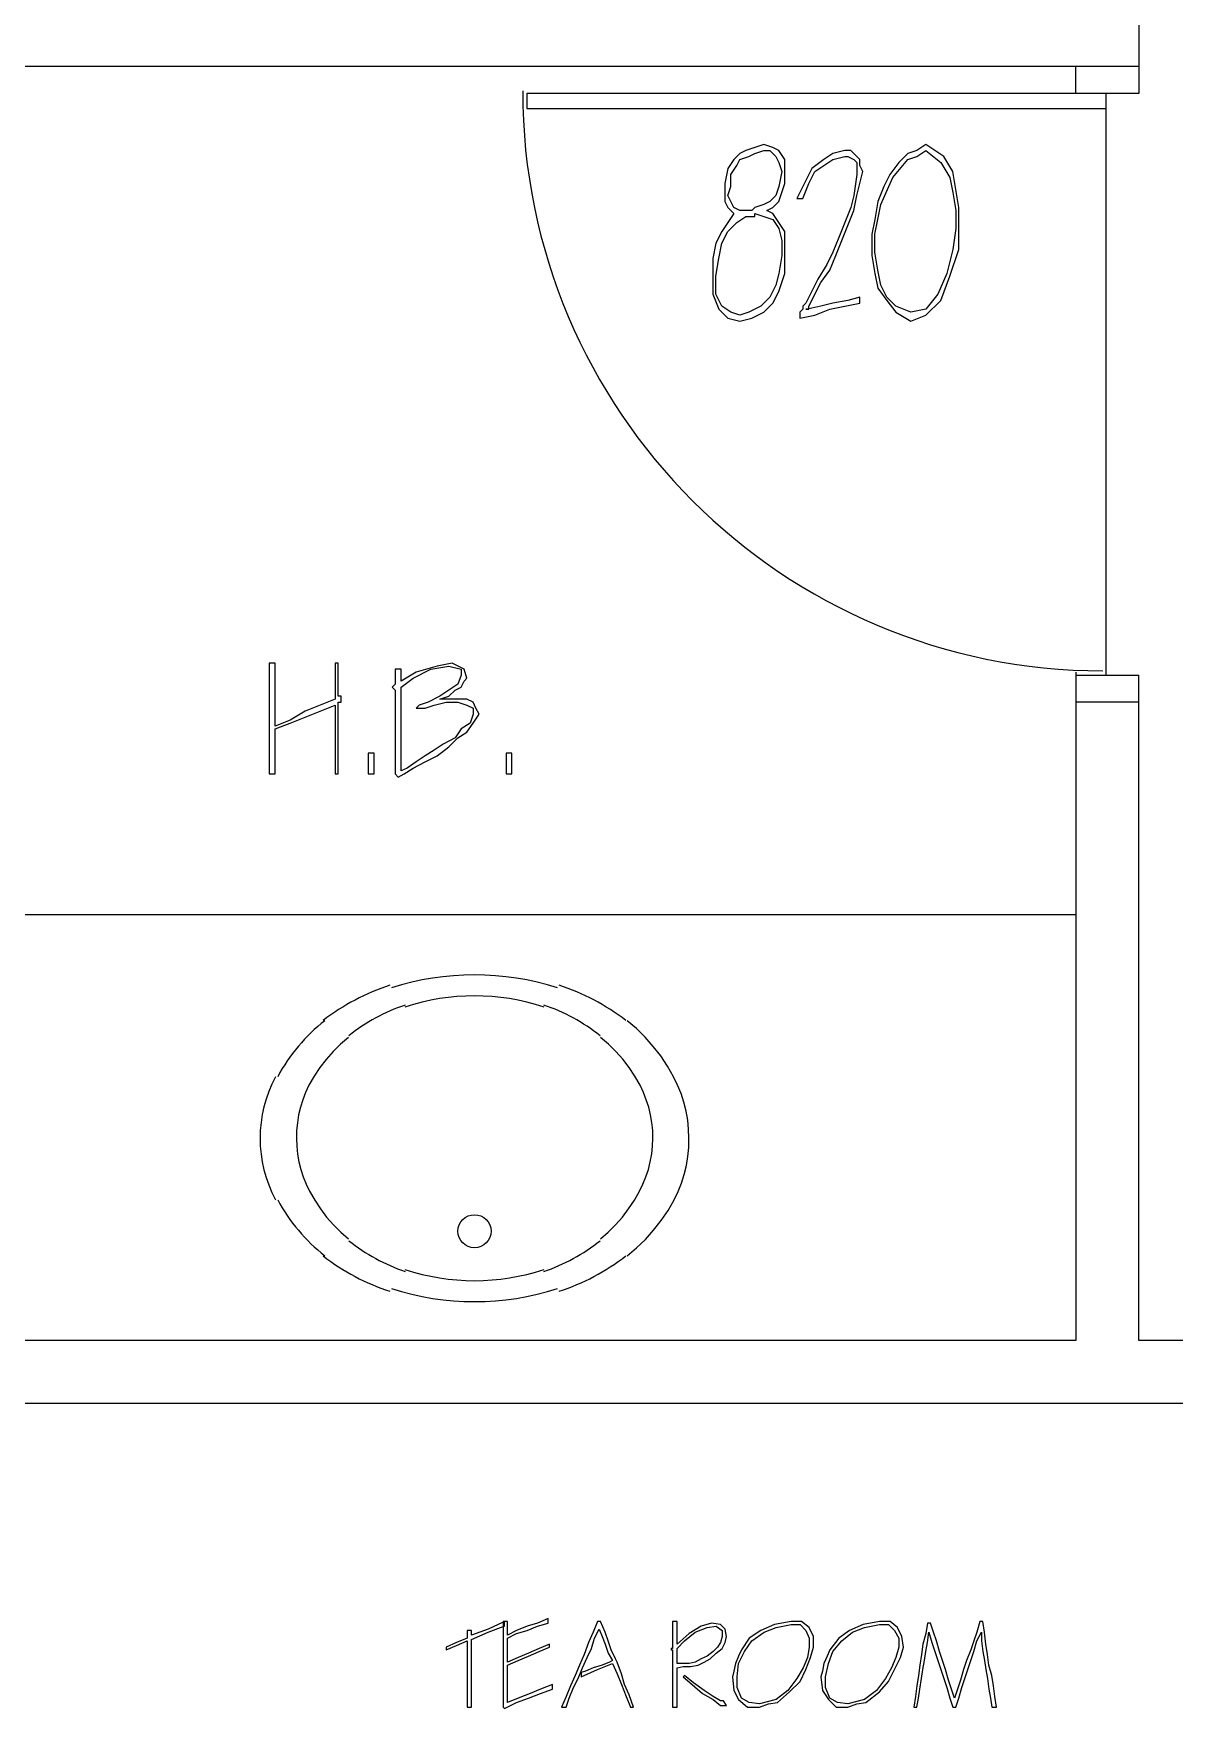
# Model space of a CAD drawing. Header units: millimetres. Extents: x -105583 to -84239, y 226362 to 247787.
# Drawn here: x -103228 to -101617, y 232661 to 235026 of the extents above; entities that cross this region are included whole.
import ezdxf

# ---------------------------------------------------------------- set-up
doc = ezdxf.new("R2010")
doc.units = ezdxf.units.MM
doc.header["$LTSCALE"] = 25.4
doc.layers.get('0').update_dxf_attribs({"true_color": 0xff5454})
doc.layers.add('02_Lvl_1', color=7, linetype='Continuous', true_color=0x009987)
doc.layers.add('PDF_PARTITIONS', color=7, linetype='Continuous', true_color=0x000000)

# ---------------------------------------------------------------- blocks, each defined once
blk = doc.blocks.new('Group_1')
at = {"layer": 'PDF_PARTITIONS', "color": 7, "true_color": 0xffffff}
for p, q in [((4025.9, 19075.4), (4025.9, 18982.2)), ((3937, 18982.2), (2336.8, 18982.2)), ((4025.9, 18982.2), (3937, 18982.2)), ((3937, 18944.1), (3937, 18982.2)), ((4025.9, 18982.2), (4025.9, 18944.1)), ((3162.3, 18944.1), (3162.3, 18923)), ((3937, 18944.1), (3162.3, 18944.1)), ((3162.3, 18923), (3979.3, 18923)), ((3979.3, 18944.1), (3937, 18944.1)), ((3979.3, 18944.1), (3979.3, 18923)), ((4025.9, 18944.1), (3979.3, 18944.1)), ((3979.3, 18923), (3979.3, 18122.9)), ((3454.4, 18851), (3445.9, 18838.3)), ((3462.9, 18859.5), (3454.4, 18851)), ((3458.6, 18842.5), (3462.9, 18851)), ((3471.3, 18863.7), (3462.9, 18859.5)), ((3462.9, 18851), (3475.6, 18855.2)), ((3484, 18867.9), (3471.3, 18863.7)), ((3475.6, 18855.2), (3484, 18859.5)), ((3496.7, 18872.2), (3484, 18867.9)), ((3484, 18859.5), (3496.7, 18863.7)), ((3509.4, 18867.9), (3496.7, 18872.2)), ((3496.7, 18863.7), (3505.2, 18863.7)), ((3505.2, 18863.7), (3513.7, 18855.2)), ((3517.9, 18863.7), (3509.4, 18867.9)), ((3513.7, 18855.2), (3517.9, 18846.8)), ((3526.4, 18851), (3517.9, 18863.7)), ((3526.4, 18834.1), (3526.4, 18851)), ((3581.4, 18851), (3564.5, 18838.3)), ((3594.1, 18859.5), (3581.4, 18851)), ((3581.4, 18842.5), (3594.1, 18851)), ((3611, 18863.7), (3594.1, 18859.5)), ((3594.1, 18851), (3611, 18855.2)), ((3619.5, 18863.7), (3611, 18863.7)), ((3611, 18855.2), (3615.3, 18855.2)), ((3615.3, 18855.2), (3623.7, 18851)), ((3623.7, 18859.5), (3619.5, 18863.7)), ((3632.2, 18851), (3623.7, 18859.5)), ((3623.7, 18851), (3628, 18846.8)), ((3632.2, 18842.5), (3632.2, 18851)), ((3678.8, 18825.6), (3699.9, 18851)), ((3699.9, 18859.5), (3687.2, 18846.8)), ((3712.6, 18863.7), (3699.9, 18859.5)), ((3699.9, 18851), (3712.6, 18855.2)), ((3725.3, 18872.2), (3712.6, 18863.7)), ((3712.6, 18855.2), (3725.3, 18863.7)), ((3738, 18863.7), (3725.3, 18872.2)), ((3725.3, 18863.7), (3746.5, 18846.8)), ((3750.7, 18855.2), (3738, 18863.7)), ((3763.4, 18834.1), (3750.7, 18855.2)), ((3445.9, 18838.3), (3441.7, 18817.1)), ((3450.2, 18829.8), (3458.6, 18842.5)), ((3450.2, 18812.9), (3450.2, 18829.8)), ((3517.9, 18846.8), (3522.1, 18834.1)), ((3522.1, 18834.1), (3517.9, 18812.9)), ((3526.4, 18817.1), (3526.4, 18834.1)), ((3564.5, 18838.3), (3556, 18821.4)), ((3560.2, 18817.1), (3568.7, 18834.1)), ((3568.7, 18834.1), (3581.4, 18842.5)), ((3628, 18829.8), (3623.7, 18800.2)), ((3628, 18846.8), (3628, 18838.3)), ((3628, 18838.3), (3628, 18829.8)), ((3628, 18800.2), (3636.4, 18834.1)), ((3636.4, 18834.1), (3632.2, 18842.5)), ((3674.5, 18829.8), (3666.1, 18812.9)), ((3687.2, 18846.8), (3674.5, 18829.8)), ((3746.5, 18846.8), (3759.2, 18825.6)), ((3767.7, 18808.7), (3763.4, 18834.1)), ((3441.7, 18817.1), (3441.7, 18804.4)), ((3441.7, 18804.4), (3441.7, 18791.7)), ((3445.9, 18800.2), (3450.2, 18812.9)), ((3517.9, 18812.9), (3513.7, 18800.2)), ((3517.9, 18791.7), (3522.1, 18804.4)), ((3522.1, 18804.4), (3526.4, 18817.1)), ((3556, 18821.4), (3543.3, 18796)), ((3551.8, 18796), (3560.2, 18817.1)), ((3666.1, 18812.9), (3657.6, 18791.7)), ((3661.8, 18787.5), (3678.8, 18825.6)), ((3759.2, 18825.6), (3763.4, 18804.4)), ((3763.4, 18804.4), (3767.7, 18779)), ((3771.9, 18783.3), (3767.7, 18808.7)), ((3441.7, 18791.7), (3445.9, 18783.3)), ((3450.2, 18791.7), (3445.9, 18800.2)), ((3445.9, 18783.3), (3450.2, 18779)), ((3454.4, 18783.3), (3450.2, 18791.7)), ((3462.9, 18779), (3454.4, 18783.3)), ((3484, 18783.3), (3479.8, 18779)), ((3496.7, 18787.5), (3484, 18783.3)), ((3505.2, 18791.7), (3496.7, 18787.5)), ((3501, 18779), (3509.4, 18783.3)), ((3513.7, 18800.2), (3505.2, 18791.7)), ((3509.4, 18783.3), (3517.9, 18791.7)), ((3543.3, 18796), (3551.8, 18796)), ((3619.5, 18783.3), (3611, 18762.1)), ((3623.7, 18800.2), (3619.5, 18783.3)), ((3623.7, 18779), (3628, 18800.2)), ((3657.6, 18791.7), (3653.4, 18766.3)), ((3657.6, 18766.3), (3661.8, 18787.5)), ((3771.9, 18753.6), (3771.9, 18783.3)), ((3445.9, 18762.1), (3437.5, 18749.4)), ((3454.4, 18774.8), (3445.9, 18762.1)), ((3445.9, 18749.4), (3458.6, 18762.1)), ((3450.2, 18779), (3454.4, 18774.8)), ((3458.6, 18762.1), (3471.3, 18770.6)), ((3471.3, 18779), (3462.9, 18779)), ((3475.6, 18779), (3471.3, 18779)), ((3471.3, 18770.6), (3475.6, 18770.6)), ((3479.8, 18779), (3475.6, 18779)), ((3475.6, 18770.6), (3479.8, 18770.6)), ((3479.8, 18770.6), (3484, 18770.6)), ((3484, 18770.6), (3484, 18774.8)), ((3484, 18774.8), (3496.7, 18770.6)), ((3496.7, 18770.6), (3509.4, 18766.3)), ((3509.4, 18774.8), (3501, 18779)), ((3517.9, 18762.1), (3509.4, 18774.8)), ((3509.4, 18766.3), (3517.9, 18753.6)), ((3526.4, 18749.4), (3517.9, 18762.1)), ((3611, 18762.1), (3602.6, 18740.9)), ((3606.8, 18736.7), (3615.3, 18757.9)), ((3615.3, 18757.9), (3623.7, 18779)), ((3653.4, 18766.3), (3649.1, 18745.2)), ((3653.4, 18745.2), (3657.6, 18766.3)), ((3767.7, 18779), (3767.7, 18753.6)), ((3429, 18732.5), (3424.8, 18711.3)), ((3437.5, 18749.4), (3429, 18732.5)), ((3433.2, 18711.3), (3437.5, 18732.5)), ((3437.5, 18732.5), (3445.9, 18749.4)), ((3517.9, 18753.6), (3522.1, 18736.7)), ((3522.1, 18736.7), (3522.1, 18715.5)), ((3526.4, 18736.7), (3526.4, 18749.4)), ((3526.4, 18715.5), (3526.4, 18736.7)), ((3602.6, 18740.9), (3594.1, 18719.8)), ((3598.3, 18715.5), (3606.8, 18736.7)), ((3649.1, 18745.2), (3649.1, 18715.5)), ((3653.4, 18719.8), (3653.4, 18745.2)), ((3767.7, 18753.6), (3763.4, 18724)), ((3771.9, 18724), (3771.9, 18753.6)), ((3424.8, 18711.3), (3424.8, 18685.9)), ((3429, 18685.9), (3433.2, 18711.3)), ((3522.1, 18715.5), (3517.9, 18690.1)), ((3526.4, 18690.1), (3526.4, 18715.5)), ((3594.1, 18719.8), (3585.6, 18702.8)), ((3589.9, 18694.4), (3598.3, 18715.5)), ((3649.1, 18715.5), (3653.4, 18690.1)), ((3657.6, 18694.4), (3653.4, 18719.8)), ((3763.4, 18724), (3755, 18690.1)), ((3759.2, 18685.9), (3771.9, 18724)), ((3424.8, 18685.9), (3424.8, 18660.5)), ((3429, 18660.5), (3429, 18685.9)), ((3517.9, 18690.1), (3513.7, 18673.2)), ((3517.9, 18664.7), (3526.4, 18690.1)), ((3585.6, 18702.8), (3572.9, 18681.7)), ((3577.2, 18677.4), (3589.9, 18694.4)), ((3653.4, 18690.1), (3657.6, 18669)), ((3661.8, 18673.2), (3657.6, 18694.4)), ((3755, 18690.1), (3742.3, 18660.5)), ((3746.5, 18652), (3759.2, 18685.9)), ((3513.7, 18673.2), (3505.2, 18656.3)), ((3509.4, 18647.8), (3517.9, 18664.7)), ((3572.9, 18681.7), (3556, 18647.8)), ((3560.2, 18643.6), (3577.2, 18677.4)), ((3657.6, 18669), (3670.3, 18652)), ((3670.3, 18656.3), (3661.8, 18673.2)), ((3424.8, 18660.5), (3433.2, 18639.3)), ((3437.5, 18643.6), (3429, 18660.5)), ((3433.2, 18639.3), (3445.9, 18626.6)), ((3450.2, 18635.1), (3437.5, 18643.6)), ((3492.5, 18643.6), (3475.6, 18635.1)), ((3505.2, 18656.3), (3492.5, 18643.6)), ((3496.7, 18635.1), (3509.4, 18647.8)), ((3551.8, 18639.3), (3547.5, 18635.1)), ((3556, 18647.8), (3551.8, 18643.6)), ((3551.8, 18643.6), (3551.8, 18639.3)), ((3560.2, 18640.2), (3556, 18639.3)), ((3556, 18639.3), (3560.2, 18639.3)), ((3577.2, 18643.6), (3560.2, 18640.2)), ((3560.2, 18640.2), (3560.2, 18643.6)), ((3560.2, 18639.3), (3560.2, 18640.2)), ((3568.7, 18630.9), (3589.9, 18639.3)), ((3594.1, 18647.8), (3577.2, 18643.6)), ((3589.9, 18639.3), (3611, 18643.6)), ((3615.3, 18652), (3594.1, 18647.8)), ((3611, 18643.6), (3632.2, 18647.8)), ((3632.2, 18656.3), (3615.3, 18652)), ((3632.2, 18647.8), (3632.2, 18656.3)), ((3683, 18643.6), (3670.3, 18656.3)), ((3670.3, 18652), (3683, 18635.1)), ((3704.2, 18635.1), (3683, 18643.6)), ((3725.3, 18639.3), (3704.2, 18635.1)), ((3742.3, 18660.5), (3725.3, 18639.3)), ((3725.3, 18630.9), (3746.5, 18652)), ((3445.9, 18626.6), (3462.9, 18622.4)), ((3462.9, 18630.9), (3450.2, 18635.1)), ((3475.6, 18635.1), (3462.9, 18630.9)), ((3462.9, 18622.4), (3479.8, 18626.6)), ((3479.8, 18626.6), (3496.7, 18635.1)), ((3547.5, 18635.1), (3547.5, 18630.9)), ((3547.5, 18630.9), (3547.5, 18626.6)), ((3547.5, 18626.6), (3568.7, 18630.9)), ((3683, 18635.1), (3704.2, 18622.4)), ((3704.2, 18622.4), (3725.3, 18630.9)), ((2798.2, 18139.8), (2798.2, 18122.9)), ((2806.7, 18139.8), (2798.2, 18139.8)), ((2798.2, 18122.9), (2798.2, 18101.7)), ((2806.7, 18118.6), (2806.7, 18139.8)), ((2806.7, 18097.5), (2806.7, 18118.6)), ((2895.6, 18139.8), (2891.4, 18139.8)), ((2891.4, 18139.8), (2891.4, 18127.1)), ((2891.4, 18127.1), (2891.4, 18114.4)), ((2895.6, 18114.4), (2895.6, 18139.8)), ((2984.5, 18131.3), (2976, 18131.3)), ((2976, 18131.3), (2976, 18110.2)), ((2984.5, 18114.4), (2984.5, 18131.3)), ((3005.7, 18127.1), (2984.5, 18114.4)), ((2984.5, 18105.9), (3001.4, 18118.6)), ((3001.4, 18118.6), (3026.8, 18131.3)), ((3035.3, 18135.6), (3005.7, 18127.1)), ((3026.8, 18131.3), (3052.2, 18135.6)), ((3056.5, 18139.8), (3035.3, 18135.6)), ((3052.2, 18135.6), (3069.2, 18131.3)), ((3073.4, 18131.3), (3056.5, 18139.8)), ((3069.2, 18122.9), (3064.9, 18110.2)), ((3069.2, 18131.3), (3069.2, 18122.9)), ((3077.6, 18118.6), (3073.4, 18131.3)), ((3073.4, 18114.4), (3077.6, 18118.6)), ((3937, 18127.1), (3937, 18122.9)), ((3937, 18122.9), (3979.3, 18122.9)), ((3937, 18122.9), (3937, 18084.8)), ((3979.3, 18122.9), (4025.9, 18122.9)), ((4025.9, 18084.8), (4025.9, 18122.9)), ((2798.2, 18101.7), (2798.2, 18080.5)), ((2806.7, 18072.1), (2806.7, 18097.5)), ((2891.4, 18114.4), (2891.4, 18101.7)), ((2891.4, 18101.7), (2891.4, 18089)), ((2895.6, 18093.2), (2895.6, 18114.4)), ((2976, 18110.2), (2971.8, 18105.9)), ((2971.8, 18105.9), (2976, 18101.7)), ((2976, 18101.7), (2976, 18084.8)), ((2984.5, 18093.2), (2984.5, 18105.9)), ((3052.2, 18101.7), (3039.5, 18093.2)), ((3064.9, 18110.2), (3052.2, 18101.7)), ((3052.2, 18093.2), (3060.7, 18101.7)), ((3060.7, 18101.7), (3069.2, 18105.9)), ((3069.2, 18105.9), (3073.4, 18114.4)), ((2798.2, 18080.5), (2798.2, 18059.4)), ((2806.7, 18050.9), (2806.7, 18072.1)), ((2849, 18072.1), (2827.9, 18059.4)), ((2870.2, 18080.5), (2849, 18072.1)), ((2849, 18063.6), (2870.2, 18072.1)), ((2891.4, 18089), (2870.2, 18080.5)), ((2870.2, 18072.1), (2891.4, 18080.5)), ((2891.4, 18080.5), (2891.4, 18055.1)), ((2899.8, 18093.2), (2895.6, 18093.2)), ((2895.6, 18059.4), (2895.6, 18084.8)), ((2895.6, 18084.8), (2899.8, 18084.8)), ((2899.8, 18084.8), (2899.8, 18093.2)), ((2976, 18084.8), (2976, 18072.1)), ((2976, 18072.1), (2976, 18055.1)), ((2984.5, 18076.3), (2984.5, 18093.2)), ((2984.5, 18063.6), (2984.5, 18076.3)), ((3009.9, 18080.5), (3005.7, 18076.3)), ((3005.7, 18076.3), (3009.9, 18076.3)), ((3022.6, 18084.8), (3009.9, 18080.5)), ((3009.9, 18076.3), (3014.1, 18076.3)), ((3014.1, 18076.3), (3018.4, 18076.3)), ((3018.4, 18076.3), (3031.1, 18080.5)), ((3039.5, 18093.2), (3022.6, 18084.8)), ((3031.1, 18080.5), (3048, 18084.8)), ((3039.5, 18089), (3052.2, 18093.2)), ((3056.5, 18089), (3039.5, 18089)), ((3048, 18084.8), (3064.9, 18084.8)), ((3069.2, 18089), (3056.5, 18089)), ((3064.9, 18084.8), (3077.6, 18080.5)), ((3077.6, 18089), (3069.2, 18089)), ((3086.1, 18084.8), (3077.6, 18089)), ((3077.6, 18080.5), (3086.1, 18076.3)), ((3090.3, 18076.3), (3086.1, 18084.8)), ((3086.1, 18076.3), (3086.1, 18067.8)), ((3094.6, 18067.8), (3090.3, 18076.3)), ((4025.9, 18084.8), (3937, 18084.8)), ((3937, 18084.8), (3937, 17784.2)), ((4025.9, 17183.1), (4025.9, 18084.8)), ((2798.2, 18059.4), (2798.2, 18042.4)), ((2827.9, 18059.4), (2806.7, 18050.9)), ((2806.7, 18046.7), (2827.9, 18055.1)), ((2806.7, 18029.7), (2806.7, 18046.7)), ((2827.9, 18055.1), (2849, 18063.6)), ((2891.4, 18055.1), (2891.4, 18034)), ((2895.6, 18034), (2895.6, 18059.4)), ((2976, 18055.1), (2976, 18042.4)), ((2984.5, 18046.7), (2984.5, 18063.6)), ((2984.5, 18034), (2984.5, 18046.7)), ((3069.2, 18046.7), (3060.7, 18034)), ((3081.9, 18055.1), (3069.2, 18046.7)), ((3077.6, 18042.4), (3086.1, 18055.1)), ((3086.1, 18067.8), (3081.9, 18055.1)), ((3086.1, 18055.1), (3094.6, 18067.8)), ((2798.2, 18042.4), (2798.2, 18021.3)), ((2806.7, 18012.8), (2806.7, 18029.7)), ((2891.4, 18034), (2891.4, 18008.6)), ((2895.6, 18008.6), (2895.6, 18034)), ((2976, 18042.4), (2976, 18025.5)), ((2976, 18025.5), (2976, 18012.8)), ((2984.5, 18017), (2984.5, 18034)), ((3043.8, 18025.5), (3031.1, 18017)), ((3060.7, 18034), (3043.8, 18025.5)), ((3052.2, 18021.3), (3064.9, 18034)), ((3064.9, 18034), (3077.6, 18042.4)), ((2798.2, 18021.3), (2798.2, 18000.1)), ((2798.2, 18000.1), (2798.2, 17983.2)), ((2806.7, 17995.9), (2806.7, 18012.8)), ((2891.4, 18008.6), (2891.4, 17983.2)), ((2895.6, 17983.2), (2895.6, 18008.6)), ((2946.4, 18012.8), (2937.9, 18012.8)), ((2937.9, 18012.8), (2937.9, 17995.9)), ((2946.4, 17995.9), (2946.4, 18012.8)), ((2976, 18012.8), (2976, 17995.9)), ((2984.5, 18004.3), (2984.5, 18017)), ((2984.5, 17987.4), (2984.5, 18004.3)), ((3005.7, 18000.1), (2993, 17991.6)), ((3001.4, 17991.6), (3018.4, 18000.1)), ((3018.4, 18008.6), (3005.7, 18000.1)), ((3031.1, 18017), (3018.4, 18008.6)), ((3018.4, 18000.1), (3035.3, 18008.6)), ((3035.3, 18008.6), (3052.2, 18021.3)), ((3132.7, 18012.8), (3132.7, 17995.9)), ((3141.1, 18012.8), (3132.7, 18012.8)), ((3141.1, 17995.9), (3141.1, 18012.8)), ((2798.2, 17983.2), (2806.7, 17983.2)), ((2806.7, 17983.2), (2806.7, 17995.9)), ((2891.4, 17983.2), (2895.6, 17983.2)), ((2937.9, 17995.9), (2937.9, 17983.2)), ((2937.9, 17983.2), (2946.4, 17983.2)), ((2946.4, 17983.2), (2946.4, 17995.9)), ((2976, 17995.9), (2976, 17983.2)), ((2976, 17983.2), (2980.3, 17978.9)), ((2980.3, 17978.9), (2988.7, 17983.2)), ((2993, 17991.6), (2984.5, 17987.4)), ((2988.7, 17983.2), (3001.4, 17991.6)), ((3132.7, 17995.9), (3132.7, 17983.2)), ((3132.7, 17983.2), (3141.1, 17983.2)), ((3141.1, 17983.2), (3141.1, 17995.9)), ((3937, 17784.2), (2336.8, 17784.2)), ((3937, 17784.2), (3937, 17183.1)), ((3316.7, 17623.6), (3303.5, 17634.8)), ((3329.1, 17611.6), (3316.7, 17623.6)), ((2899.2, 17601.5), (2888.7, 17591.2)), ((2910.5, 17611.1), (2899.2, 17601.5)), ((3277.2, 17601.6), (3265.9, 17611.1)), ((3287.7, 17591.3), (3277.2, 17601.6)), ((3340.6, 17598.6), (3329.1, 17611.6)), ((3351.1, 17585), (3340.6, 17598.6)), ((2878.9, 17580.2), (2869.9, 17568.6)), ((2888.7, 17591.2), (2878.9, 17580.2)), ((3297.5, 17580.3), (3287.7, 17591.3)), ((3306.5, 17568.6), (3297.5, 17580.3)), ((3360.7, 17570.6), (3351.1, 17585)), ((2861.8, 17556.3), (2854.5, 17543.6)), ((2869.9, 17568.6), (2861.8, 17556.3)), ((3314.7, 17556.4), (3306.5, 17568.6)), ((3321.9, 17543.6), (3314.7, 17556.4)), ((3369.2, 17555.5), (3360.7, 17570.6)), ((3374.9, 17544), (3369.2, 17555.5)), ((2849.8, 17533.5), (2845.8, 17523.1)), ((2854.5, 17543.6), (2849.8, 17533.5)), ((3326.7, 17533.5), (3321.9, 17543.6)), ((3330.7, 17523.2), (3326.7, 17533.5)), ((3379.7, 17532), (3374.9, 17544)), ((3383.7, 17519.7), (3379.7, 17532)), ((2842.5, 17512.5), (2840, 17501.7)), ((2845.8, 17523.1), (2842.5, 17512.5)), ((3334.1, 17512.6), (3330.7, 17523.2)), ((3336.7, 17501.9), (3334.1, 17512.6)), ((3386.8, 17507.2), (3383.7, 17519.7)), ((3389.1, 17494.5), (3386.8, 17507.2)), ((2837.1, 17479.7), (2836.8, 17468.6)), ((2838.2, 17490.8), (2837.1, 17479.7)), ((2840, 17501.7), (2838.2, 17490.8)), ((3338.6, 17490.9), (3336.7, 17501.9)), ((3339.7, 17479.9), (3338.6, 17490.9)), ((3340.1, 17468.8), (3339.7, 17479.9)), ((3390.4, 17481.7), (3389.1, 17494.5)), ((3390.9, 17468.8), (3390.4, 17481.7)), ((2836.8, 17468.6), (2837.2, 17457.5)), ((2837.2, 17457.5), (2838.4, 17446.5)), ((3338.3, 17446.6), (3339.6, 17457.7)), ((3339.6, 17457.7), (3340.1, 17468.8)), ((3389.4, 17443.1), (3390.6, 17455.9)), ((3390.6, 17455.9), (3390.9, 17468.8)), ((2838.4, 17446.5), (2840.4, 17435.6)), ((2840.4, 17435.6), (2843.1, 17424.8)), ((3333.6, 17424.8), (3336.3, 17435.6)), ((3336.3, 17435.6), (3338.3, 17446.6)), ((3387.3, 17430.4), (3389.4, 17443.1)), ((2843.1, 17424.8), (2846.5, 17414.2)), ((2846.5, 17414.2), (2850.6, 17403.9)), ((3325.9, 17403.9), (3330.1, 17414.2)), ((3330.1, 17414.2), (3333.6, 17424.8)), ((3380.4, 17405.5), (3384.3, 17417.8)), ((3384.3, 17417.8), (3387.3, 17430.4)), ((2850.6, 17403.9), (2855.4, 17393.9)), ((2855.4, 17393.9), (2862.6, 17381.2)), ((3313.9, 17381.2), (3321, 17393.9)), ((3321, 17393.9), (3325.9, 17403.9)), ((3370.2, 17381.9), (3375.7, 17393.5)), ((3375.7, 17393.5), (3380.4, 17405.5)), ((2862.6, 17381.2), (2870.6, 17369)), ((2870.6, 17369), (2879.4, 17357.4)), ((3297, 17357.3), (3305.8, 17369)), ((3305.8, 17369), (3313.9, 17381.2)), ((3351.8, 17352.5), (3361.5, 17366.8)), ((3361.5, 17366.8), (3370.2, 17381.9)), ((2879.4, 17357.4), (2889, 17346.4)), ((2889, 17346.4), (2899.4, 17336.1)), ((3277, 17336.1), (3287.4, 17346.4)), ((3287.4, 17346.4), (3297, 17357.3)), ((3329.4, 17326), (3341.1, 17338.8)), ((3341.1, 17338.8), (3351.8, 17352.5)), ((2899.4, 17336.1), (2910.5, 17326.6)), ((3266, 17326.6), (3277, 17336.1)), ((3303.6, 17302.8), (3316.9, 17313.9)), ((3316.9, 17313.9), (3329.4, 17326)), ((3937, 17183.1), (2336.8, 17183.1)), ((4957.2, 17183.1), (4025.9, 17183.1)), ((4957.2, 17094.2), (944, 17094.2)), ((3077.8, 16773.7), (3077.8, 16763.1)), ((3084.1, 16773.7), (3077.8, 16773.7)), ((3107.4, 16775.8), (3084.1, 16767.3)), ((3084.1, 16767.3), (3084.1, 16773.7)), ((3084.1, 16761), (3107.4, 16771.6)), ((3128.6, 16785.4), (3107.4, 16775.8)), ((3107.4, 16771.6), (3128.6, 16779.2)), ((3130.7, 16786.4), (3128.6, 16785.4)), ((3128.6, 16786.4), (3128.6, 16785.4)), ((3130.7, 16786.4), (3128.6, 16786.4)), ((3128.6, 16785.4), (3128.6, 16779.2)), ((3128.6, 16779.2), (3130.7, 16780)), ((3128.6, 16779.2), (3128.6, 16771.6)), ((3128.6, 16771.6), (3128.6, 16756.7)), ((3130.7, 16780), (3130.7, 16786.4)), ((3134.9, 16786.4), (3130.7, 16786.4)), ((3134.9, 16767.3), (3134.9, 16786.4)), ((3147.6, 16773.7), (3134.9, 16767.3)), ((3134.9, 16763.1), (3147.6, 16769.4)), ((3162.4, 16780), (3147.6, 16773.7)), ((3147.6, 16769.4), (3162.4, 16773.7)), ((3177.3, 16784.3), (3162.4, 16780)), ((3162.4, 16773.7), (3177.3, 16780)), ((3192.1, 16790.6), (3177.3, 16784.3)), ((3177.3, 16780), (3192.1, 16784.3)), ((3192.1, 16784.3), (3192.1, 16790.6)), ((3255.6, 16771.6), (3249.2, 16756.7)), ((3261.9, 16786.4), (3255.6, 16771.6)), ((3257.7, 16763.1), (3264, 16775.8)), ((3266.2, 16786.4), (3261.9, 16786.4)), ((3264, 16775.8), (3268.3, 16765.2)), ((3272.5, 16771.6), (3266.2, 16786.4)), ((3276.7, 16758.9), (3272.5, 16771.6)), ((3367.8, 16786.4), (3367.8, 16767.3)), ((3374.1, 16786.4), (3367.8, 16786.4)), ((3374.1, 16771.6), (3374.1, 16786.4)), ((3374.1, 16754.6), (3374.1, 16771.6)), ((3391, 16769.4), (3374.1, 16754.6)), ((3384.7, 16758.9), (3399.5, 16771.6)), ((3408, 16780), (3391, 16769.4)), ((3399.5, 16771.6), (3416.4, 16777.9)), ((3422.8, 16784.3), (3408, 16780)), ((3416.4, 16777.9), (3429.1, 16780)), ((3435.5, 16782.1), (3422.8, 16784.3)), ((3429.1, 16780), (3437.6, 16773.7)), ((3441.8, 16775.8), (3435.5, 16782.1)), ((3437.6, 16773.7), (3437.6, 16765.2)), ((3444, 16765.2), (3441.8, 16775.8)), ((3492.6, 16773.7), (3475.7, 16763.1)), ((3479.9, 16758.9), (3496.9, 16771.6)), ((3511.7, 16782.1), (3492.6, 16773.7)), ((3496.9, 16771.6), (3513.8, 16777.9)), ((3535, 16786.4), (3511.7, 16782.1)), ((3513.8, 16777.9), (3535, 16782.1)), ((3549.8, 16786.4), (3535, 16786.4)), ((3535, 16782.1), (3547.7, 16782.1)), ((3547.7, 16782.1), (3556.1, 16773.7)), ((3560.4, 16777.9), (3549.8, 16786.4)), ((3556.1, 16773.7), (3560.4, 16763.1)), ((3566.7, 16765.2), (3560.4, 16777.9)), ((3617.5, 16773.7), (3602.7, 16763.1)), ((3606.9, 16758.9), (3621.8, 16771.6)), ((3636.6, 16782.1), (3617.5, 16773.7)), ((3621.8, 16771.6), (3638.7, 16777.9)), ((3659.9, 16786.4), (3636.6, 16782.1)), ((3638.7, 16777.9), (3659.9, 16782.1)), ((3674.7, 16786.4), (3659.9, 16786.4)), ((3659.9, 16782.1), (3672.6, 16782.1)), ((3672.6, 16782.1), (3681, 16773.7)), ((3685.3, 16777.9), (3674.7, 16786.4)), ((3681, 16773.7), (3687.4, 16763.1)), ((3691.6, 16765.2), (3685.3, 16777.9)), ((3725.5, 16769.4), (3721.2, 16754.6)), ((3727.6, 16784.3), (3725.5, 16769.4)), ((3731.8, 16784.3), (3727.6, 16784.3)), ((3727.6, 16756.7), (3729.7, 16771.6)), ((3729.7, 16771.6), (3733.9, 16756.7)), ((3736.1, 16771.6), (3731.8, 16784.3)), ((3740.3, 16758.9), (3736.1, 16771.6)), ((3797.4, 16771.6), (3793.2, 16758.9)), ((3801.7, 16786.4), (3797.4, 16771.6)), ((3797.4, 16758.9), (3803.8, 16771.6)), ((3805.9, 16786.4), (3801.7, 16786.4)), ((3803.8, 16771.6), (3803.8, 16758.9)), ((3808, 16771.6), (3805.9, 16786.4)), ((3810.1, 16754.6), (3808, 16771.6)), ((3063, 16756.7), (3048.1, 16750.4)), ((3048.1, 16746.2), (3063, 16752.5)), ((3048.1, 16750.4), (3048.1, 16746.2)), ((3077.8, 16763.1), (3063, 16756.7)), ((3063, 16752.5), (3077.8, 16758.9)), ((3077.8, 16758.9), (3077.8, 16748.3)), ((3077.8, 16748.3), (3077.8, 16735.6)), ((3084.1, 16750.4), (3084.1, 16761)), ((3084.1, 16737.7), (3084.1, 16750.4)), ((3128.6, 16756.7), (3128.6, 16741.9)), ((3134.9, 16746.2), (3134.9, 16763.1)), ((3134.9, 16729.2), (3134.9, 16746.2)), ((3179.4, 16748.3), (3164.6, 16741.9)), ((3194.2, 16754.6), (3179.4, 16748.3)), ((3179.4, 16744), (3194.2, 16750.4)), ((3194.2, 16750.4), (3194.2, 16754.6)), ((3249.2, 16756.7), (3242.9, 16739.8)), ((3247.1, 16735.6), (3253.5, 16748.3)), ((3253.5, 16748.3), (3257.7, 16763.1)), ((3268.3, 16765.2), (3272.5, 16754.6)), ((3272.5, 16754.6), (3276.7, 16741.9)), ((3281, 16746.2), (3276.7, 16758.9)), ((3287.3, 16733.5), (3281, 16746.2)), ((3367.8, 16748.3), (3365.6, 16748.3)), ((3365.6, 16748.3), (3365.6, 16746.2)), ((3365.6, 16746.2), (3367.8, 16746.2)), ((3367.8, 16767.3), (3367.8, 16748.3)), ((3367.8, 16746.2), (3367.8, 16735.6)), ((3374.1, 16748.3), (3384.7, 16758.9)), ((3374.1, 16737.7), (3374.1, 16748.3)), ((3431.3, 16750.4), (3424.9, 16744)), ((3429.1, 16741.9), (3437.6, 16748.3)), ((3435.5, 16756.7), (3431.3, 16750.4)), ((3437.6, 16765.2), (3435.5, 16756.7)), ((3437.6, 16748.3), (3441.8, 16756.7)), ((3441.8, 16756.7), (3444, 16765.2)), ((3465.1, 16746.2), (3460.9, 16737.7)), ((3475.7, 16763.1), (3465.1, 16746.2)), ((3469.4, 16744), (3479.9, 16758.9)), ((3560.4, 16750.4), (3558.3, 16735.6)), ((3560.4, 16763.1), (3560.4, 16750.4)), ((3562.5, 16735.6), (3566.7, 16750.4)), ((3566.7, 16750.4), (3566.7, 16765.2)), ((3590, 16746.2), (3585.8, 16737.7)), ((3602.7, 16763.1), (3590, 16746.2)), ((3594.2, 16744), (3606.9, 16758.9)), ((3687.4, 16750.4), (3683.1, 16735.6)), ((3687.4, 16763.1), (3687.4, 16750.4)), ((3689.5, 16735.6), (3693.7, 16750.4)), ((3693.7, 16750.4), (3691.6, 16765.2)), ((3721.2, 16754.6), (3719.1, 16739.8)), ((3725.5, 16744), (3727.6, 16756.7)), ((3733.9, 16756.7), (3738.2, 16744)), ((3744.5, 16744), (3740.3, 16758.9)), ((3789, 16746.2), (3782.6, 16731.3)), ((3793.2, 16758.9), (3789, 16746.2)), ((3793.2, 16744), (3797.4, 16758.9)), ((3803.8, 16758.9), (3805.9, 16744)), ((3812.3, 16739.8), (3810.1, 16754.6)), ((3077.8, 16735.6), (3077.8, 16725)), ((3077.8, 16725), (3077.8, 16712.3)), ((3084.1, 16725), (3084.1, 16737.7)), ((3084.1, 16714.4), (3084.1, 16725)), ((3128.6, 16741.9), (3128.6, 16727.1)), ((3128.6, 16727.1), (3128.6, 16712.3)), ((3149.7, 16735.6), (3134.9, 16729.2)), ((3134.9, 16725), (3149.7, 16731.3)), ((3134.9, 16712.3), (3134.9, 16725)), ((3164.6, 16741.9), (3149.7, 16735.6)), ((3149.7, 16731.3), (3164.6, 16737.7)), ((3164.6, 16737.7), (3179.4, 16744)), ((3236.5, 16725), (3230.2, 16710.2)), ((3242.9, 16739.8), (3236.5, 16725)), ((3240.8, 16720.8), (3247.1, 16735.6)), ((3268.3, 16725), (3255.6, 16720.8)), ((3261.9, 16718.6), (3283.1, 16727.1)), ((3278.9, 16729.2), (3268.3, 16725)), ((3276.7, 16741.9), (3283.1, 16731.3)), ((3283.1, 16731.3), (3278.9, 16729.2)), ((3283.1, 16727.1), (3289.4, 16712.3)), ((3289.4, 16729.2), (3287.3, 16733.5)), ((3295.8, 16712.3), (3289.4, 16729.2)), ((3367.8, 16735.6), (3367.8, 16727.1)), ((3367.8, 16727.1), (3367.8, 16716.5)), ((3374.1, 16727.1), (3374.1, 16737.7)), ((3382.6, 16727.1), (3374.1, 16727.1)), ((3374.1, 16720.8), (3382.6, 16722.9)), ((3391, 16727.1), (3382.6, 16727.1)), ((3382.6, 16722.9), (3393.2, 16722.9)), ((3399.5, 16729.2), (3391, 16727.1)), ((3393.2, 16722.9), (3403.7, 16725)), ((3408, 16733.5), (3399.5, 16729.2)), ((3403.7, 16725), (3412.2, 16729.2)), ((3416.4, 16737.7), (3408, 16733.5)), ((3412.2, 16729.2), (3420.7, 16733.5)), ((3424.9, 16744), (3416.4, 16737.7)), ((3420.7, 16733.5), (3429.1, 16741.9)), ((3456.7, 16727.1), (3454.5, 16716.5)), ((3460.9, 16737.7), (3456.7, 16727.1)), ((3458.8, 16708.1), (3460.9, 16727.1)), ((3460.9, 16727.1), (3469.4, 16744)), ((3558.3, 16735.6), (3551.9, 16720.8)), ((3556.1, 16718.6), (3562.5, 16735.6)), ((3581.5, 16727.1), (3579.4, 16716.5)), ((3585.8, 16737.7), (3581.5, 16727.1)), ((3583.7, 16708.1), (3587.9, 16727.1)), ((3587.9, 16727.1), (3594.2, 16744)), ((3683.1, 16735.6), (3676.8, 16720.8)), ((3681, 16718.6), (3689.5, 16735.6)), ((3717, 16725), (3714.9, 16710.2)), ((3719.1, 16739.8), (3717, 16725)), ((3721.2, 16718.6), (3723.4, 16731.3)), ((3723.4, 16731.3), (3725.5, 16744)), ((3738.2, 16744), (3742.4, 16731.3)), ((3742.4, 16731.3), (3746.6, 16718.6)), ((3748.8, 16731.3), (3744.5, 16744)), ((3753, 16718.6), (3748.8, 16731.3)), ((3782.6, 16731.3), (3778.4, 16718.6)), ((3784.7, 16718.6), (3789, 16731.3)), ((3789, 16731.3), (3793.2, 16744)), ((3805.9, 16744), (3808, 16731.3)), ((3808, 16731.3), (3810.1, 16718.6)), ((3814.4, 16725), (3812.3, 16739.8)), ((3818.6, 16710.2), (3814.4, 16725)), ((3077.8, 16712.3), (3077.8, 16701.7)), ((3077.8, 16701.7), (3077.8, 16689)), ((3084.1, 16701.7), (3084.1, 16714.4)), ((3084.1, 16689), (3084.1, 16701.7)), ((3128.6, 16712.3), (3128.6, 16697.5)), ((3134.9, 16697.5), (3134.9, 16712.3)), ((3230.2, 16710.2), (3223.8, 16695.4)), ((3228.1, 16693.2), (3234.4, 16705.9)), ((3234.4, 16705.9), (3240.8, 16720.8)), ((3238.6, 16708.1), (3261.9, 16718.6)), ((3245, 16716.5), (3238.6, 16714.4)), ((3238.6, 16714.4), (3238.6, 16708.1)), ((3255.6, 16720.8), (3245, 16716.5)), ((3289.4, 16712.3), (3295.8, 16697.5)), ((3300, 16697.5), (3295.8, 16712.3)), ((3367.8, 16716.5), (3367.8, 16705.9)), ((3367.8, 16705.9), (3367.8, 16695.4)), ((3374.1, 16708.1), (3374.1, 16720.8)), ((3374.1, 16693.2), (3374.1, 16708.1)), ((3384.7, 16710.2), (3382.6, 16708.1)), ((3382.6, 16708.1), (3395.3, 16697.5)), ((3397.4, 16699.6), (3384.7, 16710.2)), ((3412.2, 16689), (3397.4, 16699.6)), ((3454.5, 16716.5), (3452.4, 16708.1)), ((3452.4, 16708.1), (3454.5, 16689)), ((3458.8, 16693.2), (3458.8, 16708.1)), ((3543.4, 16705.9), (3530.7, 16689)), ((3532.9, 16686.9), (3547.7, 16701.7)), ((3551.9, 16720.8), (3543.4, 16705.9)), ((3547.7, 16701.7), (3556.1, 16718.6)), ((3579.4, 16716.5), (3577.3, 16708.1)), ((3577.3, 16708.1), (3579.4, 16689)), ((3583.7, 16693.2), (3583.7, 16708.1)), ((3668.3, 16705.9), (3655.6, 16689)), ((3659.9, 16686.9), (3672.6, 16701.7)), ((3676.8, 16720.8), (3668.3, 16705.9)), ((3672.6, 16701.7), (3681, 16718.6)), ((3714.9, 16710.2), (3712.8, 16695.4)), ((3717, 16691.1), (3719.1, 16705.9)), ((3719.1, 16705.9), (3721.2, 16718.6)), ((3746.6, 16718.6), (3750.9, 16705.9)), ((3750.9, 16705.9), (3755.1, 16693.2)), ((3757.2, 16703.8), (3753, 16718.6)), ((3761.5, 16691.1), (3757.2, 16703.8)), ((3774.2, 16703.8), (3769.9, 16691.1)), ((3778.4, 16718.6), (3774.2, 16703.8)), ((3776.3, 16693.2), (3780.5, 16705.9)), ((3780.5, 16705.9), (3784.7, 16718.6)), ((3810.1, 16718.6), (3812.3, 16705.9)), ((3812.3, 16705.9), (3814.4, 16691.1)), ((3820.7, 16695.4), (3818.6, 16710.2)), ((3077.8, 16689), (3077.8, 16678.4)), ((3077.8, 16678.4), (3077.8, 16665.7)), ((3084.1, 16678.4), (3084.1, 16689)), ((3084.1, 16665.7), (3084.1, 16678.4)), ((3128.6, 16697.5), (3128.6, 16680.5)), ((3128.6, 16680.5), (3128.6, 16665.7)), ((3134.9, 16684.8), (3134.9, 16697.5)), ((3134.9, 16672.1), (3134.9, 16684.8)), ((3149.7, 16678.4), (3134.9, 16672.1)), ((3147.6, 16672.1), (3164.6, 16678.4)), ((3166.7, 16684.8), (3149.7, 16678.4)), ((3164.6, 16678.4), (3181.5, 16684.8)), ((3181.5, 16691.1), (3166.7, 16684.8)), ((3198.4, 16697.5), (3181.5, 16691.1)), ((3181.5, 16684.8), (3198.4, 16691.1)), ((3198.4, 16691.1), (3198.4, 16697.5)), ((3217.5, 16680.5), (3211.1, 16665.7)), ((3223.8, 16695.4), (3217.5, 16680.5)), ((3217.5, 16665.7), (3221.7, 16678.4)), ((3221.7, 16678.4), (3228.1, 16693.2)), ((3295.8, 16697.5), (3302.1, 16680.5)), ((3306.4, 16682.7), (3300, 16697.5)), ((3302.1, 16680.5), (3308.5, 16665.7)), ((3312.7, 16665.7), (3306.4, 16682.7)), ((3367.8, 16695.4), (3367.8, 16686.9)), ((3367.8, 16686.9), (3367.8, 16676.3)), ((3367.8, 16676.3), (3367.8, 16665.7)), ((3374.1, 16680.5), (3374.1, 16693.2)), ((3374.1, 16665.7), (3374.1, 16680.5)), ((3395.3, 16697.5), (3410.1, 16684.8)), ((3410.1, 16684.8), (3424.9, 16676.3)), ((3424.9, 16680.5), (3412.2, 16689)), ((3435.5, 16674.2), (3424.9, 16680.5)), ((3424.9, 16676.3), (3435.5, 16667.8)), ((3454.5, 16689), (3460.9, 16676.3)), ((3465.1, 16678.4), (3458.8, 16693.2)), ((3460.9, 16676.3), (3473.6, 16665.7)), ((3475.7, 16672.1), (3465.1, 16678.4)), ((3513.8, 16676.3), (3490.5, 16670)), ((3530.7, 16689), (3513.8, 16676.3)), ((3515.9, 16672.1), (3532.9, 16686.9)), ((3579.4, 16689), (3587.9, 16676.3)), ((3590, 16678.4), (3583.7, 16693.2)), ((3587.9, 16676.3), (3598.5, 16665.7)), ((3600.6, 16672.1), (3590, 16678.4)), ((3638.7, 16676.3), (3615.4, 16670)), ((3655.6, 16689), (3638.7, 16676.3)), ((3640.8, 16672.1), (3659.9, 16686.9)), ((3710.7, 16680.5), (3708.5, 16665.7)), ((3712.8, 16695.4), (3710.7, 16680.5)), ((3712.8, 16665.7), (3714.9, 16678.4)), ((3714.9, 16678.4), (3717, 16691.1)), ((3755.1, 16693.2), (3759.3, 16678.4)), ((3759.3, 16678.4), (3763.6, 16665.7)), ((3765.7, 16678.4), (3761.5, 16691.1)), ((3769.9, 16691.1), (3765.7, 16678.4)), ((3767.8, 16665.7), (3772, 16678.4)), ((3772, 16678.4), (3776.3, 16693.2)), ((3814.4, 16691.1), (3816.5, 16678.4)), ((3816.5, 16678.4), (3818.6, 16665.7)), ((3822.8, 16680.5), (3820.7, 16695.4)), ((3825, 16665.7), (3822.8, 16680.5)), ((3077.8, 16665.7), (3084.1, 16665.7)), ((3128.6, 16665.7), (3130.7, 16663.6)), ((3130.7, 16663.6), (3147.6, 16672.1)), ((3211.1, 16665.7), (3217.5, 16665.7)), ((3308.5, 16665.7), (3312.7, 16665.7)), ((3367.8, 16665.7), (3374.1, 16665.7)), ((3439.7, 16674.2), (3435.5, 16674.2)), ((3435.5, 16667.8), (3444, 16667.8)), ((3444, 16667.8), (3439.7, 16674.2)), ((3473.6, 16665.7), (3490.5, 16665.7)), ((3490.5, 16670), (3475.7, 16672.1)), ((3490.5, 16665.7), (3503.2, 16670)), ((3503.2, 16670), (3515.9, 16672.1)), ((3598.5, 16665.7), (3615.4, 16665.7)), ((3615.4, 16670), (3600.6, 16672.1)), ((3615.4, 16665.7), (3628.1, 16670)), ((3628.1, 16670), (3640.8, 16672.1)), ((3708.5, 16665.7), (3712.8, 16665.7)), ((3763.6, 16665.7), (3767.8, 16665.7)), ((3818.6, 16665.7), (3825, 16665.7))]:
    blk.add_line(p, q, dxfattribs=at)
blk.add_circle((3088.2, 17337.6), 23.3, dxfattribs=at)
for centre, radius, start, end in [((3975.3, 18948), 819.1, 180, 270), ((3088.2, 17316.4), 383.1, 72.1805, 107.8267), ((3062.8, 17392.6), 306.9, 107.8242, 127.8211), ((3088.2, 17358.8), 311.1, 71.6127, 108.3901), ((3113.7, 17392.7), 306.8, 52.1823, 72.1844), ((3071.3, 17413.7), 256.2, 108.3932, 128.7504), ((3105.1, 17413.8), 256.1, 51.2499, 71.6135), ((3028.9, 17439.2), 247.6, 127.8162, 151.9137), ((2969.7, 17468.8), 184.2, 151.9137, 208.0863), ((3028.9, 17498.4), 247.6, 208.0863, 232.1838), ((3071.3, 17523.9), 256.2, 231.2496, 251.6068), ((3105.1, 17523.9), 256.2, 288.3932, 308.7504), ((3062.8, 17545), 306.9, 232.1789, 252.1758), ((3113.6, 17545), 306.9, 287.8242, 307.8211), ((3088.2, 17578.9), 311.2, 251.6099, 288.3901), ((3088.2, 17621.2), 383.1, 252.1733, 287.8267)]:
    blk.add_arc(centre, radius, start, end, dxfattribs=at)
blk = doc.blocks.new('Group_2')
at = {"color": 0}
blk.add_blockref('Group_1', (0, 0), dxfattribs=at)
blk = doc.blocks.new('Group_49')
at = {"color": 0}
blk.add_blockref('Group_2', (-110.1, -10364.6), dxfattribs=at)

msp = doc.modelspace()

# ---------------------------------------------------------------- block references
at = {"layer": '02_Lvl_1', "color": 0}
msp.add_blockref('Group_49', (-105583.5, 226361.7), dxfattribs=at)

doc.saveas('drawing.dxf')
